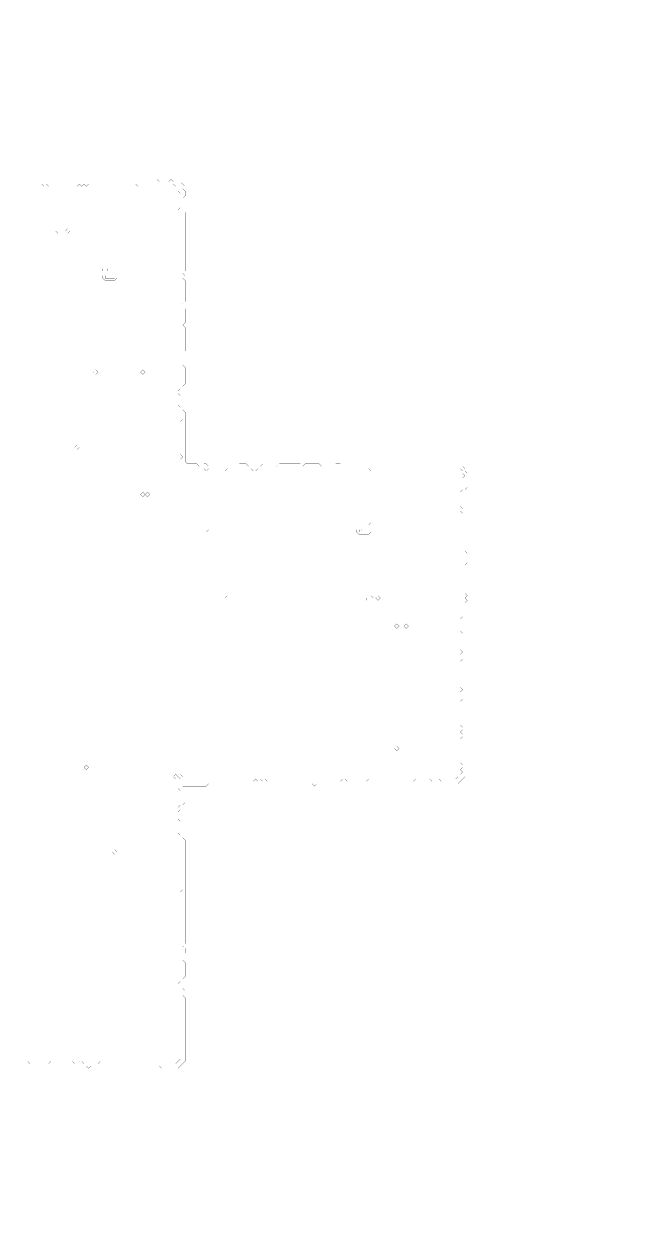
# Model space of a CAD drawing. Header units: metres. Extents: x 0 to 5069, y -5069 to 0.
# Drawn here: x 2535 to 5069, y -5069 to 0 of the extents above; entities that cross this region are included whole.
import ezdxf

# ---------------------------------------------------------------- set-up
doc = ezdxf.new("R2010")
doc.units = ezdxf.units.M
doc.layers.add('conductor', color=1, linetype='Continuous')
doc.layers.add('substrate', color=5, linetype='Continuous')

msp = doc.modelspace()

# ---------------------------------------------------------------- linework, layer by layer
at = {"layer": 'conductor', "const_width": 0.5}
msp.add_lwpolyline([(2529.6, -4374.7), (2539.5, -4374.7), (2549.4, -4374.7), (2559.3, -4384.6), (2569.3, -4384.6), (2579.2, -4384.6), (2589.1, -4384.6), (2599, -4384.6), (2608.9, -4384.6), (2618.9, -4384.6), (2628.8, -4384.6), (2638.7, -4384.6), (2648.6, -4374.7), (2658.5, -4374.7), (2668.5, -4374.7), (2678.4, -4374.7), (2688.3, -4374.7), (2698.2, -4374.7), (2708.1, -4374.7), (2718.1, -4374.7), (2728, -4374.7), (2737.9, -4374.7), (2747.8, -4384.6), (2757.7, -4384.6), (2767.7, -4374.7), (2777.6, -4374.7), (2787.5, -4384.6), (2797.4, -4384.6), (2807.3, -4384.6), (2817.3, -4384.6), (2827.2, -4384.6), (2837.1, -4384.6), (2847, -4384.6), (2856.9, -4374.7), (2866.9, -4384.6), (2876.8, -4384.6), (2886.7, -4384.6), (2896.6, -4384.6), (2906.5, -4384.6), (2916.5, -4384.6), (2926.4, -4384.6), (2936.3, -4384.6), (2946.2, -4384.6), (2956.1, -4384.6), (2966.1, -4384.6), (2976, -4384.6), (2985.9, -4384.6), (2995.8, -4384.6), (3005.7, -4384.6), (3015.7, -4384.6), (3025.6, -4384.6), (3035.5, -4384.6), (3045.4, -4384.6), (3055.3, -4384.6), (3065.3, -4384.6), (3075.2, -4384.6), (3085.1, -4384.6), (3095, -4384.6), (3104.9, -4384.6), (3114.9, -4384.6), (3124.8, -4384.6), (3134.7, -4384.6), (3144.6, -4384.6), (3154.5, -4384.6), (3164.5, -4384.6), (3174.4, -4384.6), (3184.3, -4374.7), (3194.2, -4364.8), (3194.2, -4354.8), (3194.2, -4344.9), (3194.2, -4335), (3194.2, -4325.1), (3194.2, -4315.2), (3194.2, -4305.2), (3194.2, -4295.3), (3194.2, -4285.4), (3194.2, -4275.5), (3194.2, -4265.6), (3194.2, -4255.6), (3194.2, -4245.7), (3194.2, -4235.8), (3194.2, -4225.9), (3194.2, -4216), (3194.2, -4206), (3194.2, -4196.1), (3194.2, -4186.2), (3194.2, -4176.3), (3194.2, -4166.4), (3194.2, -4156.4), (3194.2, -4146.5), (3194.2, -4136.6), (3194.2, -4126.7), (3194.2, -4116.8), (3194.2, -4106.8), (3194.2, -4096.9), (3194.2, -4087), (3194.2, -4077.1), (3194.2, -4067.2), (3194.2, -4057.2), (3184.3, -4047.3), (3194.2, -4037.4), (3194.2, -4027.5), (3194.2, -4017.6), (3194.2, -4007.6), (3194.2, -3997.7), (3194.2, -3987.8), (3194.2, -3977.9), (3194.2, -3968), (3194.2, -3958), (3194.2, -3948.1), (3194.2, -3938.2), (3194.2, -3928.3), (3194.2, -3918.4), (3194.2, -3908.4), (3194.2, -3898.5), (3194.2, -3888.6), (3194.2, -3878.7), (3194.2, -3868.8), (3194.2, -3858.8), (3194.2, -3848.9), (3194.2, -3839), (3194.2, -3829.1), (3194.2, -3819.2), (3194.2, -3809.2), (3194.2, -3799.3), (3194.2, -3789.4), (3194.2, -3779.5), (3194.2, -3769.6), (3194.2, -3759.7), (3194.2, -3749.7), (3194.2, -3739.8), (3194.2, -3729.9), (3194.2, -3720), (3194.2, -3710.1), (3194.2, -3700.1), (3194.2, -3690.2), (3194.2, -3680.3), (3194.2, -3670.4), (3194.2, -3660.5), (3204.1, -3650.5), (3194.2, -3640.6), (3194.2, -3630.7), (3194.2, -3620.8), (3194.2, -3610.9), (3194.2, -3600.9), (3194.2, -3591), (3194.2, -3581.1), (3194.2, -3571.2), (3194.2, -3561.3), (3194.2, -3551.3), (3194.2, -3541.4), (3194.2, -3531.5), (3194.2, -3521.6), (3194.2, -3511.7), (3194.2, -3501.7), (3194.2, -3491.8), (3194.2, -3481.9), (3194.2, -3472), (3194.2, -3462.1), (3194.2, -3452.1), (3194.2, -3442.2), (3194.2, -3432.3), (3194.2, -3422.4), (3184.3, -3412.5), (3184.3, -3402.5), (3184.3, -3392.6), (3184.3, -3382.7), (3184.3, -3372.8), (3194.2, -3362.9), (3184.3, -3352.9), (3194.2, -3343), (3194.2, -3333.1), (3184.3, -3323.2), (3194.2, -3313.3), (3184.3, -3303.3), (3194.2, -3293.4), (3194.2, -3283.5), (3194.2, -3273.6), (3194.2, -3263.7), (3184.3, -3253.7), (3194.2, -3243.8), (3194.2, -3233.9), (3184.3, -3224), (3184.3, -3214.1), (3184.3, -3204.1), (3194.2, -3194.2), (3204.1, -3194.2), (3214.1, -3194.2), (3224, -3194.2), (3233.9, -3194.2), (3243.8, -3194.2), (3253.7, -3194.2), (3263.7, -3194.2), (3273.6, -3194.2), (3283.5, -3194.2), (3293.4, -3194.2), (3303.3, -3194.2), (3313.3, -3194.2), (3323.2, -3194.2), (3333.1, -3194.2), (3343, -3194.2), (3352.9, -3194.2), (3362.9, -3194.2), (3372.8, -3194.2), (3382.7, -3194.2), (3392.6, -3194.2), (3402.5, -3194.2), (3412.5, -3184.3), (3422.4, -3194.2), (3432.3, -3194.2), (3442.2, -3194.2), (3452.1, -3194.2), (3462.1, -3194.2), (3472, -3194.2), (3481.9, -3194.2), (3491.8, -3194.2), (3501.7, -3194.2), (3511.7, -3184.3), (3521.6, -3194.2), (3531.5, -3184.3), (3541.4, -3194.2), (3551.3, -3184.3), (3561.3, -3194.2), (3571.2, -3184.3), (3581.1, -3194.2), (3591, -3194.2), (3600.9, -3194.2), (3610.9, -3194.2), (3620.8, -3194.2), (3630.7, -3194.2), (3640.6, -3194.2), (3650.5, -3194.2), (3660.5, -3194.2), (3670.4, -3194.2), (3680.3, -3194.2), (3690.2, -3194.2), (3700.1, -3194.2), (3710.1, -3194.2), (3720, -3194.2), (3729.9, -3194.2), (3739.8, -3194.2), (3749.7, -3194.2), (3759.7, -3194.2), (3769.6, -3194.2), (3779.5, -3194.2), (3789.4, -3194.2), (3799.3, -3194.2), (3809.2, -3194.2), (3819.2, -3194.2), (3829.1, -3194.2), (3839, -3194.2), (3848.9, -3194.2), (3858.8, -3194.2), (3868.8, -3194.2), (3878.7, -3184.3), (3888.6, -3184.3), (3898.5, -3194.2), (3908.4, -3194.2), (3918.4, -3194.2), (3928.3, -3194.2), (3938.2, -3194.2), (3948.1, -3184.3), (3958, -3184.3), (3968, -3184.3), (3977.9, -3194.2), (3987.8, -3184.3), (3997.7, -3184.3), (4007.6, -3184.3), (4017.6, -3184.3), (4027.5, -3184.3), (4037.4, -3184.3), (4047.3, -3184.3), (4057.2, -3184.3), (4067.2, -3184.3), (4077.1, -3184.3), (4087, -3184.3), (4096.9, -3184.3), (4106.8, -3184.3), (4116.8, -3184.3), (4126.7, -3184.3), (4136.6, -3184.3), (4146.5, -3184.3), (4156.4, -3184.3), (4166.4, -3184.3), (4176.3, -3194.2), (4186.2, -3184.3), (4196.1, -3184.3), (4206, -3184.3), (4216, -3184.3), (4225.9, -3184.3), (4235.8, -3184.3), (4245.7, -3184.3), (4255.6, -3194.2), (4265.6, -3194.2), (4275.5, -3184.3), (4285.4, -3184.3), (4295.3, -3194.2), (4305.2, -3184.3), (4315.2, -3184.3), (4325.1, -3184.3), (4335, -3184.3), (4344.9, -3184.3), (4354.8, -3184.3), (4364.8, -3174.4), (4374.7, -3174.4), (4374.7, -3164.5), (4384.6, -3154.5), (4374.7, -3144.6), (4384.6, -3134.7), (4384.6, -3124.8), (4374.7, -3114.9), (4374.7, -3104.9), (4374.7, -3095), (4374.7, -3085.1), (4374.7, -3075.2), (4374.7, -3065.3), (4374.7, -3055.3), (4384.6, -3045.4), (4384.6, -3035.5), (4384.6, -3025.6), (4374.7, -3015.7), (4384.6, -3005.7), (4384.6, -2995.8), (4374.7, -2985.9), (4384.6, -2976), (4384.6, -2966.1), (4374.7, -2956.1), (4374.7, -2946.2), (4374.7, -2936.3), (4374.7, -2926.4), (4374.7, -2916.5), (4374.7, -2906.5), (4384.6, -2896.6), (4384.6, -2886.7), (4374.7, -2876.8), (4374.7, -2866.9), (4374.7, -2856.9), (4384.6, -2847), (4374.7, -2837.1), (4374.7, -2827.2), (4374.7, -2817.3), (4384.6, -2807.3), (4374.7, -2797.4), (4374.7, -2787.5), (4374.7, -2777.6), (4374.7, -2767.7), (4374.7, -2757.7), (4374.7, -2747.8), (4374.7, -2737.9), (4374.7, -2728), (4374.7, -2718.1), (4374.7, -2708.1), (4374.7, -2698.2), (4374.7, -2688.3), (4384.6, -2678.4), (4374.7, -2668.5), (4374.7, -2658.5), (4384.6, -2648.6), (4374.7, -2638.7), (4374.7, -2628.8), (4374.7, -2618.9), (4374.7, -2608.9), (4374.7, -2599), (4374.7, -2589.1), (4384.6, -2579.2), (4384.6, -2569.3), (4374.7, -2559.3), (4374.7, -2549.4), (4374.7, -2539.5), (4374.7, -2529.6), (4374.7, -2519.7), (4374.7, -2509.7), (4384.6, -2499.8), (4384.6, -2489.9), (4384.6, -2480), (4384.6, -2470.1), (4384.6, -2460.1), (4384.6, -2450.2), (4384.6, -2440.3), (4384.6, -2430.4), (4384.6, -2420.5), (4384.6, -2410.5), (4384.6, -2400.6), (4384.6, -2390.7), (4384.6, -2380.8), (4384.6, -2370.9), (4384.6, -2360.9), (4384.6, -2351), (4384.6, -2341.1), (4384.6, -2331.2), (4384.6, -2321.3), (4384.6, -2311.3), (4384.6, -2301.4), (4384.6, -2291.5), (4384.6, -2281.6), (4384.6, -2271.7), (4384.6, -2261.7), (4384.6, -2251.8), (4384.6, -2241.9), (4384.6, -2232), (4384.6, -2222.1), (4384.6, -2212.1), (4384.6, -2202.2), (4384.6, -2192.3), (4384.6, -2182.4), (4384.6, -2172.5), (4384.6, -2162.5), (4384.6, -2152.6), (4384.6, -2142.7), (4384.6, -2132.8), (4384.6, -2122.9), (4384.6, -2112.9), (4384.6, -2103), (4384.6, -2093.1), (4384.6, -2083.2), (4384.6, -2073.3), (4384.6, -2063.3), (4374.7, -2053.4), (4384.6, -2043.5), (4374.7, -2033.6), (4384.6, -2023.7), (4384.6, -2013.7), (4374.7, -2003.8), (4374.7, -1993.9), (4374.7, -1984), (4374.7, -1974.1), (4384.6, -1964.1), (4384.6, -1954.2), (4384.6, -1944.3), (4384.6, -1934.4), (4384.6, -1924.5), (4384.6, -1914.5), (4394.5, -1904.6), (4384.6, -1894.7), (4384.6, -1884.8), (4374.7, -1874.9), (4364.8, -1874.9), (4354.8, -1874.9), (4344.9, -1874.9), (4335, -1874.9), (4325.1, -1874.9), (4315.2, -1874.9), (4305.2, -1874.9), (4295.3, -1874.9), (4285.4, -1874.9), (4275.5, -1874.9), (4265.6, -1874.9), (4255.6, -1874.9), (4245.7, -1874.9), (4235.8, -1874.9), (4225.9, -1874.9), (4216, -1874.9), (4206, -1874.9), (4196.1, -1874.9), (4186.2, -1874.9), (4176.3, -1874.9), (4166.4, -1874.9), (4156.4, -1874.9), (4146.5, -1874.9), (4136.6, -1874.9), (4126.7, -1874.9), (4116.8, -1874.9), (4106.8, -1874.9), (4096.9, -1874.9), (4087, -1874.9), (4077.1, -1874.9), (4067.2, -1874.9), (4057.2, -1874.9), (4047.3, -1874.9), (4037.4, -1874.9), (4027.5, -1874.9), (4017.6, -1874.9), (4007.6, -1874.9), (3997.7, -1884.8), (3987.8, -1874.9), (3977.9, -1884.8), (3968, -1884.8), (3958, -1874.9), (3948.1, -1884.8), (3938.2, -1884.8), (3928.3, -1884.8), (3918.4, -1884.8), (3908.4, -1884.8), (3898.5, -1874.9), (3888.6, -1874.9), (3878.7, -1874.9), (3868.8, -1874.9), (3858.8, -1874.9), (3848.9, -1874.9), (3839, -1874.9), (3829.1, -1874.9), (3819.2, -1874.9), (3809.2, -1874.9), (3799.3, -1874.9), (3789.4, -1874.9), (3779.5, -1874.9), (3769.6, -1874.9), (3759.7, -1874.9), (3749.7, -1874.9), (3739.8, -1874.9), (3729.9, -1874.9), (3720, -1874.9), (3710.1, -1874.9), (3700.1, -1874.9), (3690.2, -1874.9), (3680.3, -1874.9), (3670.4, -1874.9), (3660.5, -1874.9), (3650.5, -1874.9), (3640.6, -1874.9), (3630.7, -1874.9), (3620.8, -1874.9), (3610.9, -1874.9), (3600.9, -1874.9), (3591, -1874.9), (3581.1, -1874.9), (3571.2, -1874.9), (3561.3, -1874.9), (3551.3, -1874.9), (3541.4, -1874.9), (3531.5, -1874.9), (3521.6, -1874.9), (3511.7, -1884.8), (3501.7, -1884.8), (3491.8, -1874.9), (3481.9, -1874.9), (3472, -1874.9), (3462.1, -1874.9), (3452.1, -1874.9), (3442.2, -1874.9), (3432.3, -1874.9), (3422.4, -1874.9), (3412.5, -1874.9), (3402.5, -1874.9), (3392.6, -1874.9), (3382.7, -1884.8), (3372.8, -1874.9), (3362.9, -1874.9), (3352.9, -1874.9), (3343, -1874.9), (3333.1, -1874.9), (3323.2, -1874.9), (3313.3, -1874.9), (3303.3, -1884.8), (3293.4, -1874.9), (3283.5, -1874.9), (3273.6, -1874.9), (3263.7, -1874.9), (3253.7, -1874.9), (3243.8, -1874.9), (3233.9, -1874.9), (3224, -1874.9), (3214.1, -1874.9), (3204.1, -1874.9), (3194.2, -1864.9), (3194.2, -1855), (3194.2, -1845.1), (3194.2, -1835.2), (3204.1, -1825.3), (3194.2, -1815.3), (3194.2, -1805.4), (3194.2, -1795.5), (3194.2, -1785.6), (3194.2, -1775.7), (3194.2, -1765.7), (3194.2, -1755.8), (3194.2, -1745.9), (3194.2, -1736), (3194.2, -1726.1), (3194.2, -1716.1), (3194.2, -1706.2), (3194.2, -1696.3), (3194.2, -1686.4), (3194.2, -1676.5), (3204.1, -1666.5), (3194.2, -1656.6), (3194.2, -1646.7), (3194.2, -1636.8), (3194.2, -1626.9), (3194.2, -1616.9), (3184.3, -1607), (3184.3, -1597.1), (3184.3, -1587.2), (3184.3, -1577.3), (3194.2, -1567.3), (3184.3, -1557.4), (3184.3, -1547.5), (3194.2, -1537.6), (3194.2, -1527.7), (3194.2, -1517.7), (3194.2, -1507.8), (3194.2, -1497.9), (3194.2, -1488), (3194.2, -1478.1), (3194.2, -1468.1), (3194.2, -1458.2), (3194.2, -1448.3), (3194.2, -1438.4), (3194.2, -1428.5), (3194.2, -1418.5), (3194.2, -1408.6), (3194.2, -1398.7), (3194.2, -1388.8), (3194.2, -1378.9), (3194.2, -1368.9), (3194.2, -1359), (3194.2, -1349.1), (3194.2, -1339.2), (3194.2, -1329.3), (3194.2, -1319.3), (3194.2, -1309.4), (3194.2, -1299.5), (3194.2, -1289.6), (3194.2, -1279.7), (3194.2, -1269.8), (3194.2, -1259.8), (3194.2, -1249.9), (3194.2, -1240), (3194.2, -1230.1), (3194.2, -1220.2), (3194.2, -1210.2), (3194.2, -1200.3), (3194.2, -1190.4), (3194.2, -1180.5), (3194.2, -1170.6), (3194.2, -1160.6), (3194.2, -1150.7), (3194.2, -1140.8), (3194.2, -1130.9), (3194.2, -1121), (3194.2, -1111), (3194.2, -1101.1), (3194.2, -1091.2), (3194.2, -1081.3), (3194.2, -1071.4), (3194.2, -1061.4), (3194.2, -1051.5), (3194.2, -1041.6), (3194.2, -1031.7), (3194.2, -1021.8), (3194.2, -1011.8), (3194.2, -1001.9), (3194.2, -992), (3194.2, -982.1), (3194.2, -972.2), (3194.2, -962.2), (3194.2, -952.3), (3194.2, -942.4), (3194.2, -932.5), (3194.2, -922.6), (3194.2, -912.6), (3194.2, -902.7), (3194.2, -892.8), (3194.2, -882.9), (3194.2, -873), (3194.2, -863), (3194.2, -853.1), (3194.2, -843.2), (3194.2, -833.3), (3194.2, -823.4), (3194.2, -813.4), (3194.2, -803.5), (3194.2, -793.6), (3184.3, -783.7), (3194.2, -773.8), (3194.2, -763.8), (3194.2, -753.9), (3194.2, -744), (3194.2, -734.1), (3194.2, -724.2), (3194.2, -714.2), (3184.3, -704.3), (3184.3, -694.4), (3184.3, -684.5), (3174.4, -684.5), (3164.5, -674.6), (3154.5, -674.6), (3144.6, -674.6), (3134.7, -674.6), (3124.8, -674.6), (3114.9, -674.6), (3104.9, -674.6), (3095, -674.6), (3085.1, -674.6), (3075.2, -674.6), (3065.3, -674.6), (3055.3, -674.6), (3045.4, -674.6), (3035.5, -674.6), (3025.6, -674.6), (3015.7, -684.5), (3005.7, -674.6), (2995.8, -674.6), (2985.9, -674.6), (2976, -674.6), (2966.1, -674.6), (2956.1, -674.6), (2946.2, -674.6), (2936.3, -674.6), (2926.4, -674.6), (2916.5, -674.6), (2906.5, -674.6), (2896.6, -674.6), (2886.7, -674.6), (2876.8, -674.6), (2866.9, -674.6), (2856.9, -674.6), (2847, -674.6), (2837.1, -674.6), (2827.2, -674.6), (2817.3, -674.6), (2807.3, -674.6), (2797.4, -684.5), (2787.5, -674.6), (2777.6, -684.5), (2767.7, -674.6), (2757.7, -684.5), (2747.8, -684.5), (2737.9, -684.5), (2728, -684.5), (2718.1, -674.6), (2708.1, -674.6), (2698.2, -674.6), (2688.3, -674.6), (2678.4, -674.6), (2668.5, -674.6), (2658.5, -674.6), (2648.6, -684.5), (2638.7, -684.5), (2628.8, -674.6), (2618.9, -684.5), (2608.9, -674.6), (2599, -674.6), (2589.1, -674.6), (2579.2, -674.6), (2569.3, -674.6), (2559.3, -674.6), (2549.4, -674.6), (2539.5, -674.6), (2529.6, -674.6)], dxfattribs=at)
for points in [[(2668.5, -873), (2678.4, -863), (2688.3, -873), (2678.4, -882.9)], [(2708.1, -873), (2718.1, -863), (2728, -873), (2718.1, -882.9)], [(2866.9, -1031.7), (2876.8, -1021.8), (2886.7, -1031.7), (2886.7, -1041.6), (2876.8, -1051.5), (2866.9, -1041.6)], [(2866.9, -1061.4), (2876.8, -1051.5), (2886.7, -1051.5), (2896.6, -1051.5), (2906.5, -1061.4), (2916.5, -1061.4), (2926.4, -1071.4), (2916.5, -1081.3), (2906.5, -1081.3), (2896.6, -1081.3), (2886.7, -1081.3), (2876.8, -1081.3), (2866.9, -1071.4)], [(2827.2, -1468.1), (2837.1, -1458.2), (2847, -1468.1), (2837.1, -1478.1)], [(3025.6, -1468.1), (3035.5, -1458.2), (3045.4, -1468.1), (3035.5, -1478.1)], [(2747.8, -1785.6), (2757.7, -1775.7), (2767.7, -1785.6), (2757.7, -1795.5)], [(3025.6, -1984), (3035.5, -1974.1), (3045.4, -1984), (3035.5, -1993.9)], [(3045.4, -1984), (3055.3, -1974.1), (3065.3, -1984), (3055.3, -1993.9)], [(3938.2, -2103), (3948.1, -2093.1), (3958, -2093.1), (3968, -2103), (3958, -2112.9), (3948.1, -2112.9)], [(3938.2, -2132.8), (3948.1, -2122.9), (3958, -2122.9), (3968, -2132.8), (3977.9, -2132.8), (3987.8, -2132.8), (3997.7, -2142.7), (3987.8, -2152.6), (3977.9, -2152.6), (3968, -2152.6), (3958, -2152.6), (3948.1, -2152.6), (3938.2, -2142.7)], [(3977.9, -2103), (3987.8, -2093.1), (3997.7, -2103), (3987.8, -2112.9)], [(3303.3, -2142.7), (3313.3, -2132.8), (3323.2, -2142.7), (3313.3, -2152.6)], [(3382.7, -2420.5), (3392.6, -2410.5), (3402.5, -2420.5), (3392.6, -2430.4)], [(3977.9, -2420.5), (3987.8, -2410.5), (3997.7, -2410.5), (4007.6, -2420.5), (3997.7, -2430.4), (3987.8, -2440.3), (3977.9, -2430.4)], [(4017.6, -2420.5), (4027.5, -2410.5), (4037.4, -2420.5), (4027.5, -2430.4)], [(3501.7, -2539.5), (3511.7, -2529.6), (3521.6, -2539.5), (3511.7, -2549.4)], [(4096.9, -2539.5), (4106.8, -2529.6), (4116.8, -2539.5), (4106.8, -2549.4)], [(4136.6, -2539.5), (4146.5, -2529.6), (4156.4, -2539.5), (4146.5, -2549.4)], [(4096.9, -3055.3), (4106.8, -3045.4), (4116.8, -3055.3), (4106.8, -3065.3)], [(2787.5, -3134.7), (2797.4, -3124.8), (2807.3, -3134.7), (2797.4, -3144.6)], [(3164.5, -3174.4), (3174.4, -3164.5), (3184.3, -3174.4), (3174.4, -3184.3)], [(3184.3, -3174.4), (3194.2, -3164.5), (3204.1, -3174.4), (3194.2, -3184.3)], [(2906.5, -3491.8), (2916.5, -3481.9), (2926.4, -3491.8), (2916.5, -3501.7)]]:
    msp.add_lwpolyline(points, close=True, dxfattribs=at)
at = {"layer": 'substrate', "const_width": 0.5}
for points in [[(2529.6, -5069.1), (2539.5, -5069.1), (2549.4, -5069.1), (2559.3, -5069.1), (2569.3, -5069.1), (2579.2, -5069.1), (2589.1, -5069.1), (2599, -5069.1), (2608.9, -5069.1), (2618.9, -5069.1), (2628.8, -5069.1), (2638.7, -5069.1), (2648.6, -5069.1), (2658.5, -5069.1), (2668.5, -5069.1), (2678.4, -5069.1), (2688.3, -5069.1), (2698.2, -5069.1), (2708.1, -5069.1), (2718.1, -5069.1), (2728, -5069.1), (2737.9, -5069.1), (2747.8, -5069.1), (2757.7, -5069.1), (2767.7, -5069.1), (2777.6, -5069.1), (2787.5, -5069.1), (2797.4, -5069.1), (2807.3, -5069.1), (2817.3, -5069.1), (2827.2, -5069.1), (2837.1, -5069.1), (2847, -5069.1), (2856.9, -5069.1), (2866.9, -5069.1), (2876.8, -5069.1), (2886.7, -5069.1), (2896.6, -5069.1), (2906.5, -5069.1), (2916.5, -5069.1), (2926.4, -5069.1), (2936.3, -5069.1), (2946.2, -5069.1), (2956.1, -5069.1), (2966.1, -5069.1), (2976, -5069.1), (2985.9, -5069.1), (2995.8, -5069.1), (3005.7, -5069.1), (3015.7, -5069.1), (3025.6, -5069.1), (3035.5, -5069.1), (3045.4, -5069.1), (3055.3, -5069.1), (3065.3, -5069.1), (3075.2, -5069.1), (3085.1, -5069.1), (3095, -5069.1), (3104.9, -5069.1), (3114.9, -5069.1), (3124.8, -5069.1), (3134.7, -5069.1), (3144.6, -5069.1), (3154.5, -5069.1), (3164.5, -5069.1), (3174.4, -5069.1), (3184.3, -5069.1), (3194.2, -5069.1), (3204.1, -5069.1), (3214.1, -5069.1), (3224, -5069.1), (3233.9, -5069.1), (3243.8, -5069.1), (3253.7, -5069.1), (3263.7, -5069.1), (3273.6, -5069.1), (3283.5, -5069.1), (3293.4, -5069.1), (3303.3, -5069.1), (3313.3, -5069.1), (3323.2, -5069.1), (3333.1, -5069.1), (3343, -5069.1), (3352.9, -5069.1), (3362.9, -5069.1), (3372.8, -5069.1), (3382.7, -5069.1), (3392.6, -5069.1), (3402.5, -5069.1), (3412.5, -5069.1), (3422.4, -5069.1), (3432.3, -5069.1), (3442.2, -5069.1), (3452.1, -5069.1), (3462.1, -5069.1), (3472, -5069.1), (3481.9, -5069.1), (3491.8, -5069.1), (3501.7, -5069.1), (3511.7, -5069.1), (3521.6, -5069.1), (3531.5, -5069.1), (3541.4, -5069.1), (3551.3, -5069.1), (3561.3, -5069.1), (3571.2, -5069.1), (3581.1, -5069.1), (3591, -5069.1), (3600.9, -5069.1), (3610.9, -5069.1), (3620.8, -5069.1), (3630.7, -5069.1), (3640.6, -5069.1), (3650.5, -5069.1), (3660.5, -5069.1), (3670.4, -5069.1), (3680.3, -5069.1), (3690.2, -5069.1), (3700.1, -5069.1), (3710.1, -5069.1), (3720, -5069.1), (3729.9, -5069.1), (3739.8, -5069.1), (3749.7, -5069.1), (3759.7, -5069.1), (3769.6, -5069.1), (3779.5, -5069.1), (3789.4, -5069.1), (3799.3, -5069.1), (3809.2, -5069.1), (3819.2, -5069.1), (3829.1, -5069.1), (3839, -5069.1), (3848.9, -5069.1), (3858.8, -5069.1), (3868.8, -5069.1), (3878.7, -5069.1), (3888.6, -5069.1), (3898.5, -5069.1), (3908.4, -5069.1), (3918.4, -5069.1), (3928.3, -5069.1), (3938.2, -5069.1), (3948.1, -5069.1), (3958, -5069.1), (3968, -5069.1), (3977.9, -5069.1), (3987.8, -5069.1), (3997.7, -5069.1), (4007.6, -5069.1), (4017.6, -5069.1), (4027.5, -5069.1), (4037.4, -5069.1), (4047.3, -5069.1), (4057.2, -5069.1), (4067.2, -5069.1), (4077.1, -5069.1), (4087, -5069.1), (4096.9, -5069.1), (4106.8, -5069.1), (4116.8, -5069.1), (4126.7, -5069.1), (4136.6, -5069.1), (4146.5, -5069.1), (4156.4, -5069.1), (4166.4, -5069.1), (4176.3, -5069.1), (4186.2, -5069.1), (4196.1, -5069.1), (4206, -5069.1), (4216, -5069.1), (4225.9, -5069.1), (4235.8, -5069.1), (4245.7, -5069.1), (4255.6, -5069.1), (4265.6, -5069.1), (4275.5, -5069.1), (4285.4, -5069.1), (4295.3, -5069.1), (4305.2, -5069.1), (4315.2, -5069.1), (4325.1, -5069.1), (4335, -5069.1), (4344.9, -5069.1), (4354.8, -5069.1), (4364.8, -5069.1), (4374.7, -5069.1), (4384.6, -5069.1), (4394.5, -5069.1), (4404.4, -5069.1), (4414.4, -5069.1), (4424.3, -5069.1), (4434.2, -5069.1), (4444.1, -5069.1), (4454, -5069.1), (4464, -5069.1), (4473.9, -5069.1), (4483.8, -5069.1), (4493.7, -5069.1), (4503.6, -5069.1), (4513.6, -5069.1), (4523.5, -5069.1), (4533.4, -5069.1), (4543.3, -5069.1), (4553.2, -5069.1), (4563.2, -5069.1), (4573.1, -5069.1), (4583, -5069.1), (4592.9, -5069.1), (4602.8, -5069.1), (4612.8, -5069.1), (4622.7, -5069.1), (4632.6, -5069.1), (4642.5, -5069.1), (4652.4, -5069.1), (4662.4, -5069.1), (4672.3, -5069.1), (4682.2, -5069.1), (4692.1, -5069.1), (4702, -5069.1), (4712, -5069.1), (4721.9, -5069.1), (4731.8, -5069.1), (4741.7, -5069.1), (4751.6, -5069.1), (4761.6, -5069.1), (4771.5, -5069.1), (4781.4, -5069.1), (4791.3, -5069.1), (4801.2, -5069.1), (4811.2, -5069.1), (4821.1, -5069.1), (4831, -5069.1), (4840.9, -5069.1), (4850.8, -5069.1), (4860.8, -5069.1), (4870.7, -5069.1), (4880.6, -5069.1), (4890.5, -5069.1), (4900.4, -5069.1), (4910.4, -5069.1), (4920.3, -5069.1), (4930.2, -5069.1), (4940.1, -5069.1), (4950, -5069.1), (4960, -5069.1), (4969.9, -5069.1), (4979.8, -5069.1), (4989.7, -5069.1), (4999.6, -5069.1), (5009.6, -5069.1), (5019.5, -5069.1), (5029.4, -5069.1), (5039.3, -5069.1), (5049.2, -5069.1), (5059.2, -5069.1), (5069.1, -5069.1), (5069.1, -5059.2), (5069.1, -5049.2), (5069.1, -5039.3), (5069.1, -5029.4), (5069.1, -5019.5), (5069.1, -5009.6), (5069.1, -4999.6), (5069.1, -4989.7), (5069.1, -4979.8), (5069.1, -4969.9), (5069.1, -4960), (5069.1, -4950), (5069.1, -4940.1), (5069.1, -4930.2), (5069.1, -4920.3), (5069.1, -4910.4), (5069.1, -4900.4), (5069.1, -4890.5), (5069.1, -4880.6), (5069.1, -4870.7), (5069.1, -4860.8), (5069.1, -4850.8), (5069.1, -4840.9), (5069.1, -4831), (5069.1, -4821.1), (5069.1, -4811.2), (5069.1, -4801.2), (5069.1, -4791.3), (5069.1, -4781.4), (5069.1, -4771.5), (5069.1, -4761.6), (5069.1, -4751.6), (5069.1, -4741.7), (5069.1, -4731.8), (5069.1, -4721.9), (5069.1, -4712), (5069.1, -4702), (5069.1, -4692.1), (5069.1, -4682.2), (5069.1, -4672.3), (5069.1, -4662.4), (5069.1, -4652.4), (5069.1, -4642.5), (5069.1, -4632.6), (5069.1, -4622.7), (5069.1, -4612.8), (5069.1, -4602.8), (5069.1, -4592.9), (5069.1, -4583), (5069.1, -4573.1), (5069.1, -4563.2), (5069.1, -4553.2), (5069.1, -4543.3), (5069.1, -4533.4), (5069.1, -4523.5), (5069.1, -4513.6), (5069.1, -4503.6), (5069.1, -4493.7), (5069.1, -4483.8), (5069.1, -4473.9), (5069.1, -4464), (5069.1, -4454), (5069.1, -4444.1), (5069.1, -4434.2), (5069.1, -4424.3), (5069.1, -4414.4), (5069.1, -4404.4), (5069.1, -4394.5), (5069.1, -4384.6), (5069.1, -4374.7), (5069.1, -4364.8), (5069.1, -4354.8), (5069.1, -4344.9), (5069.1, -4335), (5069.1, -4325.1), (5069.1, -4315.2), (5069.1, -4305.2), (5069.1, -4295.3), (5069.1, -4285.4), (5069.1, -4275.5), (5069.1, -4265.6), (5069.1, -4255.6), (5069.1, -4245.7), (5069.1, -4235.8), (5069.1, -4225.9), (5069.1, -4216), (5069.1, -4206), (5069.1, -4196.1), (5069.1, -4186.2), (5069.1, -4176.3), (5069.1, -4166.4), (5069.1, -4156.4), (5069.1, -4146.5), (5069.1, -4136.6), (5069.1, -4126.7), (5069.1, -4116.8), (5069.1, -4106.8), (5069.1, -4096.9), (5069.1, -4087), (5069.1, -4077.1), (5069.1, -4067.2), (5069.1, -4057.2), (5069.1, -4047.3), (5069.1, -4037.4), (5069.1, -4027.5), (5069.1, -4017.6), (5069.1, -4007.6), (5069.1, -3997.7), (5069.1, -3987.8), (5069.1, -3977.9), (5069.1, -3968), (5069.1, -3958), (5069.1, -3948.1), (5069.1, -3938.2), (5069.1, -3928.3), (5069.1, -3918.4), (5069.1, -3908.4), (5069.1, -3898.5), (5069.1, -3888.6), (5069.1, -3878.7), (5069.1, -3868.8), (5069.1, -3858.8), (5069.1, -3848.9), (5069.1, -3839), (5069.1, -3829.1), (5069.1, -3819.2), (5069.1, -3809.2), (5069.1, -3799.3), (5069.1, -3789.4), (5069.1, -3779.5), (5069.1, -3769.6), (5069.1, -3759.7), (5069.1, -3749.7), (5069.1, -3739.8), (5069.1, -3729.9), (5069.1, -3720), (5069.1, -3710.1), (5069.1, -3700.1), (5069.1, -3690.2), (5069.1, -3680.3), (5069.1, -3670.4), (5069.1, -3660.5), (5069.1, -3650.5), (5069.1, -3640.6), (5069.1, -3630.7), (5069.1, -3620.8), (5069.1, -3610.9), (5069.1, -3600.9), (5069.1, -3591), (5069.1, -3581.1), (5069.1, -3571.2), (5069.1, -3561.3), (5069.1, -3551.3), (5069.1, -3541.4), (5069.1, -3531.5), (5069.1, -3521.6), (5069.1, -3511.7), (5069.1, -3501.7), (5069.1, -3491.8), (5069.1, -3481.9), (5069.1, -3472), (5069.1, -3462.1), (5069.1, -3452.1), (5069.1, -3442.2), (5069.1, -3432.3), (5069.1, -3422.4), (5069.1, -3412.5), (5069.1, -3402.5), (5069.1, -3392.6), (5069.1, -3382.7), (5069.1, -3372.8), (5069.1, -3362.9), (5069.1, -3352.9), (5069.1, -3343), (5069.1, -3333.1), (5069.1, -3323.2), (5069.1, -3313.3), (5069.1, -3303.3), (5069.1, -3293.4), (5069.1, -3283.5), (5069.1, -3273.6), (5069.1, -3263.7), (5069.1, -3253.7), (5069.1, -3243.8), (5069.1, -3233.9), (5069.1, -3224), (5069.1, -3214.1), (5069.1, -3204.1), (5069.1, -3194.2), (5069.1, -3184.3), (5069.1, -3174.4), (5069.1, -3164.5), (5069.1, -3154.5), (5069.1, -3144.6), (5069.1, -3134.7), (5069.1, -3124.8), (5069.1, -3114.9), (5069.1, -3104.9), (5069.1, -3095), (5069.1, -3085.1), (5069.1, -3075.2), (5069.1, -3065.3), (5069.1, -3055.3), (5069.1, -3045.4), (5069.1, -3035.5), (5069.1, -3025.6), (5069.1, -3015.7), (5069.1, -3005.7), (5069.1, -2995.8), (5069.1, -2985.9), (5069.1, -2976), (5069.1, -2966.1), (5069.1, -2956.1), (5069.1, -2946.2), (5069.1, -2936.3), (5069.1, -2926.4), (5069.1, -2916.5), (5069.1, -2906.5), (5069.1, -2896.6), (5069.1, -2886.7), (5069.1, -2876.8), (5069.1, -2866.9), (5069.1, -2856.9), (5069.1, -2847), (5069.1, -2837.1), (5069.1, -2827.2), (5069.1, -2817.3), (5069.1, -2807.3), (5069.1, -2797.4), (5069.1, -2787.5), (5069.1, -2777.6), (5069.1, -2767.7), (5069.1, -2757.7), (5069.1, -2747.8), (5069.1, -2737.9), (5069.1, -2728), (5069.1, -2718.1), (5069.1, -2708.1), (5069.1, -2698.2), (5069.1, -2688.3), (5069.1, -2678.4), (5069.1, -2668.5), (5069.1, -2658.5), (5069.1, -2648.6), (5069.1, -2638.7), (5069.1, -2628.8), (5069.1, -2618.9), (5069.1, -2608.9), (5069.1, -2599), (5069.1, -2589.1), (5069.1, -2579.2), (5069.1, -2569.3), (5069.1, -2559.3), (5069.1, -2549.4), (5069.1, -2539.5), (5069.1, -2529.6), (5069.1, -2519.7), (5069.1, -2509.7), (5069.1, -2499.8), (5069.1, -2489.9), (5069.1, -2480), (5069.1, -2470.1), (5069.1, -2460.1), (5069.1, -2450.2), (5069.1, -2440.3), (5069.1, -2430.4), (5069.1, -2420.5), (5069.1, -2410.5), (5069.1, -2400.6), (5069.1, -2390.7), (5069.1, -2380.8), (5069.1, -2370.9), (5069.1, -2360.9), (5069.1, -2351), (5069.1, -2341.1), (5069.1, -2331.2), (5069.1, -2321.3), (5069.1, -2311.3), (5069.1, -2301.4), (5069.1, -2291.5), (5069.1, -2281.6), (5069.1, -2271.7), (5069.1, -2261.7), (5069.1, -2251.8), (5069.1, -2241.9), (5069.1, -2232), (5069.1, -2222.1), (5069.1, -2212.1), (5069.1, -2202.2), (5069.1, -2192.3), (5069.1, -2182.4), (5069.1, -2172.5), (5069.1, -2162.5), (5069.1, -2152.6), (5069.1, -2142.7), (5069.1, -2132.8), (5069.1, -2122.9), (5069.1, -2112.9), (5069.1, -2103), (5069.1, -2093.1), (5069.1, -2083.2), (5069.1, -2073.3), (5069.1, -2063.3), (5069.1, -2053.4), (5069.1, -2043.5), (5069.1, -2033.6), (5069.1, -2023.7), (5069.1, -2013.7), (5069.1, -2003.8), (5069.1, -1993.9), (5069.1, -1984), (5069.1, -1974.1), (5069.1, -1964.1), (5069.1, -1954.2), (5069.1, -1944.3), (5069.1, -1934.4), (5069.1, -1924.5), (5069.1, -1914.5), (5069.1, -1904.6), (5069.1, -1894.7), (5069.1, -1884.8), (5069.1, -1874.9), (5069.1, -1864.9), (5069.1, -1855), (5069.1, -1845.1), (5069.1, -1835.2), (5069.1, -1825.3), (5069.1, -1815.3), (5069.1, -1805.4), (5069.1, -1795.5), (5069.1, -1785.6), (5069.1, -1775.7), (5069.1, -1765.7), (5069.1, -1755.8), (5069.1, -1745.9), (5069.1, -1736), (5069.1, -1726.1), (5069.1, -1716.1), (5069.1, -1706.2), (5069.1, -1696.3), (5069.1, -1686.4), (5069.1, -1676.5), (5069.1, -1666.5), (5069.1, -1656.6), (5069.1, -1646.7), (5069.1, -1636.8), (5069.1, -1626.9), (5069.1, -1616.9), (5069.1, -1607), (5069.1, -1597.1), (5069.1, -1587.2), (5069.1, -1577.3), (5069.1, -1567.3), (5069.1, -1557.4), (5069.1, -1547.5), (5069.1, -1537.6), (5069.1, -1527.7), (5069.1, -1517.7), (5069.1, -1507.8), (5069.1, -1497.9), (5069.1, -1488), (5069.1, -1478.1), (5069.1, -1468.1), (5069.1, -1458.2), (5069.1, -1448.3), (5069.1, -1438.4), (5069.1, -1428.5), (5069.1, -1418.5), (5069.1, -1408.6), (5069.1, -1398.7), (5069.1, -1388.8), (5069.1, -1378.9), (5069.1, -1368.9), (5069.1, -1359), (5069.1, -1349.1), (5069.1, -1339.2), (5069.1, -1329.3), (5069.1, -1319.3), (5069.1, -1309.4), (5069.1, -1299.5), (5069.1, -1289.6), (5069.1, -1279.7), (5069.1, -1269.8), (5069.1, -1259.8), (5069.1, -1249.9), (5069.1, -1240), (5069.1, -1230.1), (5069.1, -1220.2), (5069.1, -1210.2), (5069.1, -1200.3), (5069.1, -1190.4), (5069.1, -1180.5), (5069.1, -1170.6), (5069.1, -1160.6), (5069.1, -1150.7), (5069.1, -1140.8), (5069.1, -1130.9), (5069.1, -1121), (5069.1, -1111), (5069.1, -1101.1), (5069.1, -1091.2), (5069.1, -1081.3), (5069.1, -1071.4), (5069.1, -1061.4), (5069.1, -1051.5), (5069.1, -1041.6), (5069.1, -1031.7), (5069.1, -1021.8), (5069.1, -1011.8), (5069.1, -1001.9), (5069.1, -992), (5069.1, -982.1), (5069.1, -972.2), (5069.1, -962.2), (5069.1, -952.3), (5069.1, -942.4), (5069.1, -932.5), (5069.1, -922.6), (5069.1, -912.6), (5069.1, -902.7), (5069.1, -892.8), (5069.1, -882.9), (5069.1, -873), (5069.1, -863), (5069.1, -853.1), (5069.1, -843.2), (5069.1, -833.3), (5069.1, -823.4), (5069.1, -813.4), (5069.1, -803.5), (5069.1, -793.6), (5069.1, -783.7), (5069.1, -773.8), (5069.1, -763.8), (5069.1, -753.9), (5069.1, -744), (5069.1, -734.1), (5069.1, -724.2), (5069.1, -714.2), (5069.1, -704.3), (5069.1, -694.4), (5069.1, -684.5), (5069.1, -674.6), (5069.1, -664.6), (5069.1, -654.7), (5069.1, -644.8), (5069.1, -634.9), (5069.1, -625), (5069.1, -615), (5069.1, -605.1), (5069.1, -595.2), (5069.1, -585.3), (5069.1, -575.4), (5069.1, -565.4), (5069.1, -555.5), (5069.1, -545.6), (5069.1, -535.7), (5069.1, -525.8), (5069.1, -515.8), (5069.1, -505.9), (5069.1, -496), (5069.1, -486.1), (5069.1, -476.2), (5069.1, -466.2), (5069.1, -456.3), (5069.1, -446.4), (5069.1, -436.5), (5069.1, -426.6), (5069.1, -416.6), (5069.1, -406.7), (5069.1, -396.8), (5069.1, -386.9), (5069.1, -377), (5069.1, -367), (5069.1, -357.1), (5069.1, -347.2), (5069.1, -337.3), (5069.1, -327.4), (5069.1, -317.4), (5069.1, -307.5), (5069.1, -297.6), (5069.1, -287.7), (5069.1, -277.8), (5069.1, -267.8), (5069.1, -257.9), (5069.1, -248), (5069.1, -238.1), (5069.1, -228.2), (5069.1, -218.2), (5069.1, -208.3), (5069.1, -198.4), (5069.1, -188.5), (5069.1, -178.6), (5069.1, -168.6), (5069.1, -158.7), (5069.1, -148.8), (5069.1, -138.9), (5069.1, -129), (5069.1, -119), (5069.1, -109.1), (5069.1, -99.2), (5069.1, -89.3), (5069.1, -79.4), (5069.1, -69.4), (5069.1, -59.5), (5069.1, -49.6), (5069.1, -39.7), (5069.1, -29.8), (5069.1, -19.8), (5069.1, -9.9), (5069.1, 0), (5059.2, 0), (5049.2, 0), (5039.3, 0), (5029.4, 0), (5019.5, 0), (5009.6, 0), (4999.6, 0), (4989.7, 0), (4979.8, 0), (4969.9, 0), (4960, 0), (4950, 0), (4940.1, 0), (4930.2, 0), (4920.3, 0), (4910.4, 0), (4900.4, 0), (4890.5, 0), (4880.6, 0), (4870.7, 0), (4860.8, 0), (4850.8, 0), (4840.9, 0), (4831, 0), (4821.1, 0), (4811.2, 0), (4801.2, 0), (4791.3, 0), (4781.4, 0), (4771.5, 0), (4761.6, 0), (4751.6, 0), (4741.7, 0), (4731.8, 0), (4721.9, 0), (4712, 0), (4702, 0), (4692.1, 0), (4682.2, 0), (4672.3, 0), (4662.4, 0), (4652.4, 0), (4642.5, 0), (4632.6, 0), (4622.7, 0), (4612.8, 0), (4602.8, 0), (4592.9, 0), (4583, 0), (4573.1, 0), (4563.2, 0), (4553.2, 0), (4543.3, 0), (4533.4, 0), (4523.5, 0), (4513.6, 0), (4503.6, 0), (4493.7, 0), (4483.8, 0), (4473.9, 0), (4464, 0), (4454, 0), (4444.1, 0), (4434.2, 0), (4424.3, 0), (4414.4, 0), (4404.4, 0), (4394.5, 0), (4384.6, 0), (4374.7, 0), (4364.8, 0), (4354.8, 0), (4344.9, 0), (4335, 0), (4325.1, 0), (4315.2, 0), (4305.2, 0), (4295.3, 0), (4285.4, 0), (4275.5, 0), (4265.6, 0), (4255.6, 0), (4245.7, 0), (4235.8, 0), (4225.9, 0), (4216, 0), (4206, 0), (4196.1, 0), (4186.2, 0), (4176.3, 0), (4166.4, 0), (4156.4, 0), (4146.5, 0), (4136.6, 0), (4126.7, 0), (4116.8, 0), (4106.8, 0), (4096.9, 0), (4087, 0), (4077.1, 0), (4067.2, 0), (4057.2, 0), (4047.3, 0), (4037.4, 0), (4027.5, 0), (4017.6, 0), (4007.6, 0), (3997.7, 0), (3987.8, 0), (3977.9, 0), (3968, 0), (3958, 0), (3948.1, 0), (3938.2, 0), (3928.3, 0), (3918.4, 0), (3908.4, 0), (3898.5, 0), (3888.6, 0), (3878.7, 0), (3868.8, 0), (3858.8, 0), (3848.9, 0), (3839, 0), (3829.1, 0), (3819.2, 0), (3809.2, 0), (3799.3, 0), (3789.4, 0), (3779.5, 0), (3769.6, 0), (3759.7, 0), (3749.7, 0), (3739.8, 0), (3729.9, 0), (3720, 0), (3710.1, 0), (3700.1, 0), (3690.2, 0), (3680.3, 0), (3670.4, 0), (3660.5, 0), (3650.5, 0), (3640.6, 0), (3630.7, 0), (3620.8, 0), (3610.9, 0), (3600.9, 0), (3591, 0), (3581.1, 0), (3571.2, 0), (3561.3, 0), (3551.3, 0), (3541.4, 0), (3531.5, 0), (3521.6, 0), (3511.7, 0), (3501.7, 0), (3491.8, 0), (3481.9, 0), (3472, 0), (3462.1, 0), (3452.1, 0), (3442.2, 0), (3432.3, 0), (3422.4, 0), (3412.5, 0), (3402.5, 0), (3392.6, 0), (3382.7, 0), (3372.8, 0), (3362.9, 0), (3352.9, 0), (3343, 0), (3333.1, 0), (3323.2, 0), (3313.3, 0), (3303.3, 0), (3293.4, 0), (3283.5, 0), (3273.6, 0), (3263.7, 0), (3253.7, 0), (3243.8, 0), (3233.9, 0), (3224, 0), (3214.1, 0), (3204.1, 0), (3194.2, 0), (3184.3, 0), (3174.4, 0), (3164.5, 0), (3154.5, 0), (3144.6, 0), (3134.7, 0), (3124.8, 0), (3114.9, 0), (3104.9, 0), (3095, 0), (3085.1, 0), (3075.2, 0), (3065.3, 0), (3055.3, 0), (3045.4, 0), (3035.5, 0), (3025.6, 0), (3015.7, 0), (3005.7, 0), (2995.8, 0), (2985.9, 0), (2976, 0), (2966.1, 0), (2956.1, 0), (2946.2, 0), (2936.3, 0), (2926.4, 0), (2916.5, 0), (2906.5, 0), (2896.6, 0), (2886.7, 0), (2876.8, 0), (2866.9, 0), (2856.9, 0), (2847, 0), (2837.1, 0), (2827.2, 0), (2817.3, 0), (2807.3, 0), (2797.4, 0), (2787.5, 0), (2777.6, 0), (2767.7, 0), (2757.7, 0), (2747.8, 0), (2737.9, 0), (2728, 0), (2718.1, 0), (2708.1, 0), (2698.2, 0), (2688.3, 0), (2678.4, 0), (2668.5, 0), (2658.5, 0), (2648.6, 0), (2638.7, 0), (2628.8, 0), (2618.9, 0), (2608.9, 0), (2599, 0), (2589.1, 0), (2579.2, 0), (2569.3, 0), (2559.3, 0), (2549.4, 0), (2539.5, 0), (2529.6, 0)], [(2529.6, -664.6), (2539.5, -664.6), (2549.4, -664.6), (2559.3, -664.6), (2569.3, -664.6), (2579.2, -664.6), (2589.1, -664.6), (2599, -664.6), (2608.9, -664.6), (2618.9, -664.6), (2628.8, -664.6), (2638.7, -664.6), (2648.6, -664.6), (2658.5, -664.6), (2668.5, -664.6), (2678.4, -664.6), (2688.3, -664.6), (2698.2, -664.6), (2708.1, -664.6), (2718.1, -664.6), (2728, -664.6), (2737.9, -664.6), (2747.8, -664.6), (2757.7, -664.6), (2767.7, -664.6), (2777.6, -664.6), (2787.5, -664.6), (2797.4, -664.6), (2807.3, -664.6), (2817.3, -664.6), (2827.2, -664.6), (2837.1, -664.6), (2847, -664.6), (2856.9, -664.6), (2866.9, -664.6), (2876.8, -664.6), (2886.7, -664.6), (2896.6, -664.6), (2906.5, -664.6), (2916.5, -664.6), (2926.4, -664.6), (2936.3, -664.6), (2946.2, -664.6), (2956.1, -664.6), (2966.1, -664.6), (2976, -664.6), (2985.9, -664.6), (2995.8, -664.6), (3005.7, -664.6), (3015.7, -664.6), (3025.6, -664.6), (3035.5, -664.6), (3045.4, -664.6), (3055.3, -654.7), (3065.3, -654.7), (3075.2, -654.7), (3085.1, -654.7), (3095, -654.7), (3104.9, -664.6), (3114.9, -664.6), (3124.8, -664.6), (3134.7, -664.6), (3144.6, -664.6), (3154.5, -654.7), (3164.5, -664.6), (3174.4, -664.6), (3184.3, -664.6), (3194.2, -664.6), (3204.1, -674.6), (3214.1, -684.5), (3204.1, -694.4), (3214.1, -704.3), (3214.1, -714.2), (3214.1, -724.2), (3204.1, -734.1), (3204.1, -744), (3204.1, -753.9), (3204.1, -763.8), (3204.1, -773.8), (3204.1, -783.7), (3214.1, -793.6), (3214.1, -803.5), (3214.1, -813.4), (3214.1, -823.4), (3214.1, -833.3), (3214.1, -843.2), (3214.1, -853.1), (3214.1, -863), (3214.1, -873), (3214.1, -882.9), (3214.1, -892.8), (3214.1, -902.7), (3214.1, -912.6), (3214.1, -922.6), (3214.1, -932.5), (3214.1, -942.4), (3214.1, -952.3), (3214.1, -962.2), (3214.1, -972.2), (3214.1, -982.1), (3214.1, -992), (3214.1, -1001.9), (3214.1, -1011.8), (3214.1, -1021.8), (3214.1, -1031.7), (3214.1, -1041.6), (3204.1, -1051.5), (3214.1, -1061.4), (3204.1, -1071.4), (3214.1, -1081.3), (3214.1, -1091.2), (3214.1, -1101.1), (3214.1, -1111), (3214.1, -1121), (3214.1, -1130.9), (3214.1, -1140.8), (3214.1, -1150.7), (3214.1, -1160.6), (3214.1, -1170.6), (3204.1, -1180.5), (3204.1, -1190.4), (3214.1, -1200.3), (3214.1, -1210.2), (3214.1, -1220.2), (3214.1, -1230.1), (3214.1, -1240), (3214.1, -1249.9), (3214.1, -1259.8), (3204.1, -1269.8), (3214.1, -1279.7), (3214.1, -1289.6), (3214.1, -1299.5), (3214.1, -1309.4), (3214.1, -1319.3), (3214.1, -1329.3), (3214.1, -1339.2), (3214.1, -1349.1), (3214.1, -1359), (3214.1, -1368.9), (3214.1, -1378.9), (3204.1, -1388.8), (3204.1, -1398.7), (3204.1, -1408.6), (3204.1, -1418.5), (3204.1, -1428.5), (3204.1, -1438.4), (3214.1, -1448.3), (3214.1, -1458.2), (3214.1, -1468.1), (3214.1, -1478.1), (3214.1, -1488), (3214.1, -1497.9), (3214.1, -1507.8), (3214.1, -1517.7), (3204.1, -1527.7), (3214.1, -1537.6), (3204.1, -1547.5), (3204.1, -1557.4), (3204.1, -1567.3), (3204.1, -1577.3), (3204.1, -1587.2), (3204.1, -1597.1), (3204.1, -1607), (3204.1, -1616.9), (3204.1, -1626.9), (3214.1, -1636.8), (3214.1, -1646.7), (3214.1, -1656.6), (3214.1, -1666.5), (3214.1, -1676.5), (3214.1, -1686.4), (3214.1, -1696.3), (3214.1, -1706.2), (3214.1, -1716.1), (3214.1, -1726.1), (3214.1, -1736), (3214.1, -1745.9), (3214.1, -1755.8), (3214.1, -1765.7), (3214.1, -1775.7), (3214.1, -1785.6), (3214.1, -1795.5), (3214.1, -1805.4), (3214.1, -1815.3), (3214.1, -1825.3), (3214.1, -1835.2), (3214.1, -1845.1), (3224, -1855), (3233.9, -1855), (3243.8, -1855), (3253.7, -1855), (3263.7, -1855), (3273.6, -1864.9), (3283.5, -1864.9), (3293.4, -1855), (3303.3, -1855), (3313.3, -1864.9), (3323.2, -1864.9), (3333.1, -1864.9), (3343, -1864.9), (3352.9, -1864.9), (3362.9, -1864.9), (3372.8, -1864.9), (3382.7, -1864.9), (3392.6, -1864.9), (3402.5, -1864.9), (3412.5, -1864.9), (3422.4, -1864.9), (3432.3, -1864.9), (3442.2, -1855), (3452.1, -1855), (3462.1, -1855), (3472, -1855), (3481.9, -1864.9), (3491.8, -1864.9), (3501.7, -1864.9), (3511.7, -1864.9), (3521.6, -1864.9), (3531.5, -1864.9), (3541.4, -1855), (3551.3, -1864.9), (3561.3, -1864.9), (3571.2, -1864.9), (3581.1, -1864.9), (3591, -1864.9), (3600.9, -1864.9), (3610.9, -1855), (3620.8, -1855), (3630.7, -1855), (3640.6, -1855), (3650.5, -1855), (3660.5, -1855), (3670.4, -1855), (3680.3, -1855), (3690.2, -1855), (3700.1, -1855), (3710.1, -1864.9), (3720, -1855), (3729.9, -1855), (3739.8, -1855), (3749.7, -1855), (3759.7, -1855), (3769.6, -1855), (3779.5, -1855), (3789.4, -1864.9), (3799.3, -1864.9), (3809.2, -1864.9), (3819.2, -1864.9), (3829.1, -1864.9), (3839, -1864.9), (3848.9, -1855), (3858.8, -1855), (3868.8, -1855), (3878.7, -1864.9), (3888.6, -1864.9), (3898.5, -1864.9), (3908.4, -1864.9), (3918.4, -1864.9), (3928.3, -1864.9), (3938.2, -1864.9), (3948.1, -1864.9), (3958, -1864.9), (3968, -1864.9), (3977.9, -1864.9), (3987.8, -1864.9), (3997.7, -1864.9), (4007.6, -1864.9), (4017.6, -1864.9), (4027.5, -1864.9), (4037.4, -1864.9), (4047.3, -1864.9), (4057.2, -1864.9), (4067.2, -1864.9), (4077.1, -1864.9), (4087, -1864.9), (4096.9, -1864.9), (4106.8, -1864.9), (4116.8, -1864.9), (4126.7, -1864.9), (4136.6, -1864.9), (4146.5, -1864.9), (4156.4, -1864.9), (4166.4, -1864.9), (4176.3, -1864.9), (4186.2, -1864.9), (4196.1, -1864.9), (4206, -1864.9), (4216, -1864.9), (4225.9, -1864.9), (4235.8, -1864.9), (4245.7, -1864.9), (4255.6, -1864.9), (4265.6, -1864.9), (4275.5, -1864.9), (4285.4, -1864.9), (4295.3, -1864.9), (4305.2, -1864.9), (4315.2, -1864.9), (4325.1, -1864.9), (4335, -1864.9), (4344.9, -1864.9), (4354.8, -1864.9), (4364.8, -1864.9), (4374.7, -1864.9), (4384.6, -1864.9), (4394.5, -1874.9), (4394.5, -1884.8), (4404.4, -1894.7), (4404.4, -1904.6), (4404.4, -1914.5), (4404.4, -1924.5), (4404.4, -1934.4), (4404.4, -1944.3), (4404.4, -1954.2), (4394.5, -1964.1), (4394.5, -1974.1), (4394.5, -1984), (4394.5, -1993.9), (4394.5, -2003.8), (4394.5, -2013.7), (4394.5, -2023.7), (4394.5, -2033.6), (4394.5, -2043.5), (4394.5, -2053.4), (4394.5, -2063.3), (4394.5, -2073.3), (4394.5, -2083.2), (4394.5, -2093.1), (4394.5, -2103), (4394.5, -2112.9), (4394.5, -2122.9), (4394.5, -2132.8), (4394.5, -2142.7), (4404.4, -2152.6), (4404.4, -2162.5), (4404.4, -2172.5), (4404.4, -2182.4), (4404.4, -2192.3), (4394.5, -2202.2), (4404.4, -2212.1), (4394.5, -2222.1), (4404.4, -2232), (4404.4, -2241.9), (4404.4, -2251.8), (4404.4, -2261.7), (4404.4, -2271.7), (4394.5, -2281.6), (4394.5, -2291.5), (4394.5, -2301.4), (4394.5, -2311.3), (4394.5, -2321.3), (4404.4, -2331.2), (4404.4, -2341.1), (4404.4, -2351), (4404.4, -2360.9), (4404.4, -2370.9), (4394.5, -2380.8), (4404.4, -2390.7), (4394.5, -2400.6), (4404.4, -2410.5), (4394.5, -2420.5), (4404.4, -2430.4), (4394.5, -2440.3), (4394.5, -2450.2), (4394.5, -2460.1), (4394.5, -2470.1), (4394.5, -2480), (4394.5, -2489.9), (4394.5, -2499.8), (4394.5, -2509.7), (4394.5, -2519.7), (4394.5, -2529.6), (4394.5, -2539.5), (4394.5, -2549.4), (4394.5, -2559.3), (4394.5, -2569.3), (4394.5, -2579.2), (4394.5, -2589.1), (4394.5, -2599), (4394.5, -2608.9), (4394.5, -2618.9), (4394.5, -2628.8), (4394.5, -2638.7), (4394.5, -2648.6), (4394.5, -2658.5), (4394.5, -2668.5), (4394.5, -2678.4), (4394.5, -2688.3), (4394.5, -2698.2), (4394.5, -2708.1), (4394.5, -2718.1), (4394.5, -2728), (4394.5, -2737.9), (4394.5, -2747.8), (4394.5, -2757.7), (4394.5, -2767.7), (4394.5, -2777.6), (4394.5, -2787.5), (4394.5, -2797.4), (4394.5, -2807.3), (4394.5, -2817.3), (4394.5, -2827.2), (4394.5, -2837.1), (4394.5, -2847), (4394.5, -2856.9), (4394.5, -2866.9), (4394.5, -2876.8), (4394.5, -2886.7), (4394.5, -2896.6), (4394.5, -2906.5), (4394.5, -2916.5), (4394.5, -2926.4), (4394.5, -2936.3), (4394.5, -2946.2), (4394.5, -2956.1), (4394.5, -2966.1), (4394.5, -2976), (4394.5, -2985.9), (4394.5, -2995.8), (4394.5, -3005.7), (4394.5, -3015.7), (4394.5, -3025.6), (4394.5, -3035.5), (4394.5, -3045.4), (4394.5, -3055.3), (4394.5, -3065.3), (4394.5, -3075.2), (4394.5, -3085.1), (4394.5, -3095), (4394.5, -3104.9), (4394.5, -3114.9), (4394.5, -3124.8), (4394.5, -3134.7), (4394.5, -3144.6), (4394.5, -3154.5), (4394.5, -3164.5), (4394.5, -3174.4), (4384.6, -3184.3), (4374.7, -3194.2), (4364.8, -3204.1), (4354.8, -3204.1), (4344.9, -3204.1), (4335, -3204.1), (4325.1, -3204.1), (4315.2, -3204.1), (4305.2, -3204.1), (4295.3, -3204.1), (4285.4, -3204.1), (4275.5, -3204.1), (4265.6, -3204.1), (4255.6, -3204.1), (4245.7, -3204.1), (4235.8, -3204.1), (4225.9, -3204.1), (4216, -3204.1), (4206, -3204.1), (4196.1, -3204.1), (4186.2, -3204.1), (4176.3, -3204.1), (4166.4, -3204.1), (4156.4, -3204.1), (4146.5, -3204.1), (4136.6, -3204.1), (4126.7, -3204.1), (4116.8, -3204.1), (4106.8, -3204.1), (4096.9, -3204.1), (4087, -3204.1), (4077.1, -3204.1), (4067.2, -3204.1), (4057.2, -3204.1), (4047.3, -3204.1), (4037.4, -3204.1), (4027.5, -3204.1), (4017.6, -3204.1), (4007.6, -3204.1), (3997.7, -3204.1), (3987.8, -3204.1), (3977.9, -3204.1), (3968, -3204.1), (3958, -3204.1), (3948.1, -3204.1), (3938.2, -3204.1), (3928.3, -3204.1), (3918.4, -3204.1), (3908.4, -3204.1), (3898.5, -3204.1), (3888.6, -3204.1), (3878.7, -3204.1), (3868.8, -3204.1), (3858.8, -3214.1), (3848.9, -3204.1), (3839, -3204.1), (3829.1, -3204.1), (3819.2, -3204.1), (3809.2, -3204.1), (3799.3, -3204.1), (3789.4, -3204.1), (3779.5, -3204.1), (3769.6, -3204.1), (3759.7, -3214.1), (3749.7, -3204.1), (3739.8, -3204.1), (3729.9, -3204.1), (3720, -3204.1), (3710.1, -3204.1), (3700.1, -3204.1), (3690.2, -3204.1), (3680.3, -3204.1), (3670.4, -3204.1), (3660.5, -3204.1), (3650.5, -3204.1), (3640.6, -3204.1), (3630.7, -3204.1), (3620.8, -3204.1), (3610.9, -3204.1), (3600.9, -3204.1), (3591, -3204.1), (3581.1, -3204.1), (3571.2, -3204.1), (3561.3, -3204.1), (3551.3, -3204.1), (3541.4, -3204.1), (3531.5, -3204.1), (3521.6, -3204.1), (3511.7, -3204.1), (3501.7, -3204.1), (3491.8, -3204.1), (3481.9, -3204.1), (3472, -3204.1), (3462.1, -3204.1), (3452.1, -3204.1), (3442.2, -3204.1), (3432.3, -3204.1), (3422.4, -3204.1), (3412.5, -3204.1), (3402.5, -3204.1), (3392.6, -3204.1), (3382.7, -3204.1), (3372.8, -3204.1), (3362.9, -3204.1), (3352.9, -3204.1), (3343, -3204.1), (3333.1, -3204.1), (3323.2, -3204.1), (3313.3, -3204.1), (3303.3, -3214.1), (3293.4, -3214.1), (3283.5, -3214.1), (3273.6, -3214.1), (3263.7, -3214.1), (3253.7, -3214.1), (3243.8, -3214.1), (3233.9, -3214.1), (3224, -3214.1), (3214.1, -3214.1), (3204.1, -3214.1), (3204.1, -3224), (3204.1, -3233.9), (3204.1, -3243.8), (3204.1, -3253.7), (3204.1, -3263.7), (3204.1, -3273.6), (3214.1, -3283.5), (3204.1, -3293.4), (3204.1, -3303.3), (3204.1, -3313.3), (3204.1, -3323.2), (3204.1, -3333.1), (3204.1, -3343), (3204.1, -3352.9), (3204.1, -3362.9), (3204.1, -3372.8), (3204.1, -3382.7), (3204.1, -3392.6), (3204.1, -3402.5), (3204.1, -3412.5), (3204.1, -3422.4), (3204.1, -3432.3), (3214.1, -3442.2), (3214.1, -3452.1), (3214.1, -3462.1), (3214.1, -3472), (3214.1, -3481.9), (3214.1, -3491.8), (3214.1, -3501.7), (3214.1, -3511.7), (3214.1, -3521.6), (3214.1, -3531.5), (3214.1, -3541.4), (3214.1, -3551.3), (3214.1, -3561.3), (3214.1, -3571.2), (3214.1, -3581.1), (3214.1, -3591), (3214.1, -3600.9), (3214.1, -3610.9), (3214.1, -3620.8), (3214.1, -3630.7), (3214.1, -3640.6), (3214.1, -3650.5), (3214.1, -3660.5), (3214.1, -3670.4), (3214.1, -3680.3), (3214.1, -3690.2), (3214.1, -3700.1), (3214.1, -3710.1), (3214.1, -3720), (3214.1, -3729.9), (3214.1, -3739.8), (3214.1, -3749.7), (3214.1, -3759.7), (3214.1, -3769.6), (3214.1, -3779.5), (3214.1, -3789.4), (3214.1, -3799.3), (3214.1, -3809.2), (3214.1, -3819.2), (3214.1, -3829.1), (3214.1, -3839), (3214.1, -3848.9), (3214.1, -3858.8), (3214.1, -3868.8), (3214.1, -3878.7), (3204.1, -3888.6), (3214.1, -3898.5), (3214.1, -3908.4), (3214.1, -3918.4), (3204.1, -3928.3), (3204.1, -3938.2), (3204.1, -3948.1), (3214.1, -3958), (3214.1, -3968), (3214.1, -3977.9), (3214.1, -3987.8), (3214.1, -3997.7), (3214.1, -4007.6), (3214.1, -4017.6), (3204.1, -4027.5), (3204.1, -4037.4), (3204.1, -4047.3), (3204.1, -4057.2), (3204.1, -4067.2), (3214.1, -4077.1), (3204.1, -4087), (3204.1, -4096.9), (3214.1, -4106.8), (3214.1, -4116.8), (3214.1, -4126.7), (3214.1, -4136.6), (3214.1, -4146.5), (3214.1, -4156.4), (3214.1, -4166.4), (3214.1, -4176.3), (3214.1, -4186.2), (3214.1, -4196.1), (3214.1, -4206), (3214.1, -4216), (3214.1, -4225.9), (3214.1, -4235.8), (3214.1, -4245.7), (3214.1, -4255.6), (3214.1, -4265.6), (3214.1, -4275.5), (3214.1, -4285.4), (3214.1, -4295.3), (3214.1, -4305.2), (3214.1, -4315.2), (3214.1, -4325.1), (3214.1, -4335), (3214.1, -4344.9), (3214.1, -4354.8), (3214.1, -4364.8), (3214.1, -4374.7), (3204.1, -4384.6), (3194.2, -4394.5), (3184.3, -4404.4), (3174.4, -4404.4), (3164.5, -4404.4), (3154.5, -4404.4), (3144.6, -4404.4), (3134.7, -4404.4), (3124.8, -4404.4), (3114.9, -4404.4), (3104.9, -4394.5), (3095, -4394.5), (3085.1, -4394.5), (3075.2, -4394.5), (3065.3, -4394.5), (3055.3, -4394.5), (3045.4, -4394.5), (3035.5, -4394.5), (3025.6, -4394.5), (3015.7, -4394.5), (3005.7, -4394.5), (2995.8, -4394.5), (2985.9, -4394.5), (2976, -4394.5), (2966.1, -4394.5), (2956.1, -4394.5), (2946.2, -4394.5), (2936.3, -4394.5), (2926.4, -4394.5), (2916.5, -4394.5), (2906.5, -4394.5), (2896.6, -4394.5), (2886.7, -4394.5), (2876.8, -4394.5), (2866.9, -4394.5), (2856.9, -4394.5), (2847, -4394.5), (2837.1, -4394.5), (2827.2, -4394.5), (2817.3, -4394.5), (2807.3, -4404.4), (2797.4, -4394.5), (2787.5, -4394.5), (2777.6, -4394.5), (2767.7, -4394.5), (2757.7, -4394.5), (2747.8, -4394.5), (2737.9, -4394.5), (2728, -4394.5), (2718.1, -4394.5), (2708.1, -4394.5), (2698.2, -4394.5), (2688.3, -4394.5), (2678.4, -4394.5), (2668.5, -4394.5), (2658.5, -4394.5), (2648.6, -4394.5), (2638.7, -4394.5), (2628.8, -4394.5), (2618.9, -4394.5), (2608.9, -4394.5), (2599, -4394.5), (2589.1, -4394.5), (2579.2, -4394.5), (2569.3, -4394.5), (2559.3, -4394.5), (2549.4, -4394.5), (2539.5, -4394.5), (2529.6, -4394.5)]]:
    msp.add_lwpolyline(points, dxfattribs=at)
for points in [[(2876.8, -1041.6)], [(2876.8, -1061.4), (2876.8, -1071.4), (2886.7, -1071.4), (2896.6, -1071.4), (2906.5, -1071.4), (2916.5, -1071.4), (2906.5, -1071.4), (2896.6, -1061.4), (2886.7, -1061.4)], [(3948.1, -2103), (3958, -2103)], [(3948.1, -2132.8), (3948.1, -2142.7), (3958, -2142.7), (3968, -2142.7), (3977.9, -2142.7), (3987.8, -2142.7), (3977.9, -2142.7), (3968, -2142.7), (3958, -2132.8)], [(3987.8, -2420.5), (3987.8, -2430.4), (3997.7, -2420.5)]]:
    msp.add_lwpolyline(points, close=True, dxfattribs=at)

doc.saveas('drawing.dxf')
